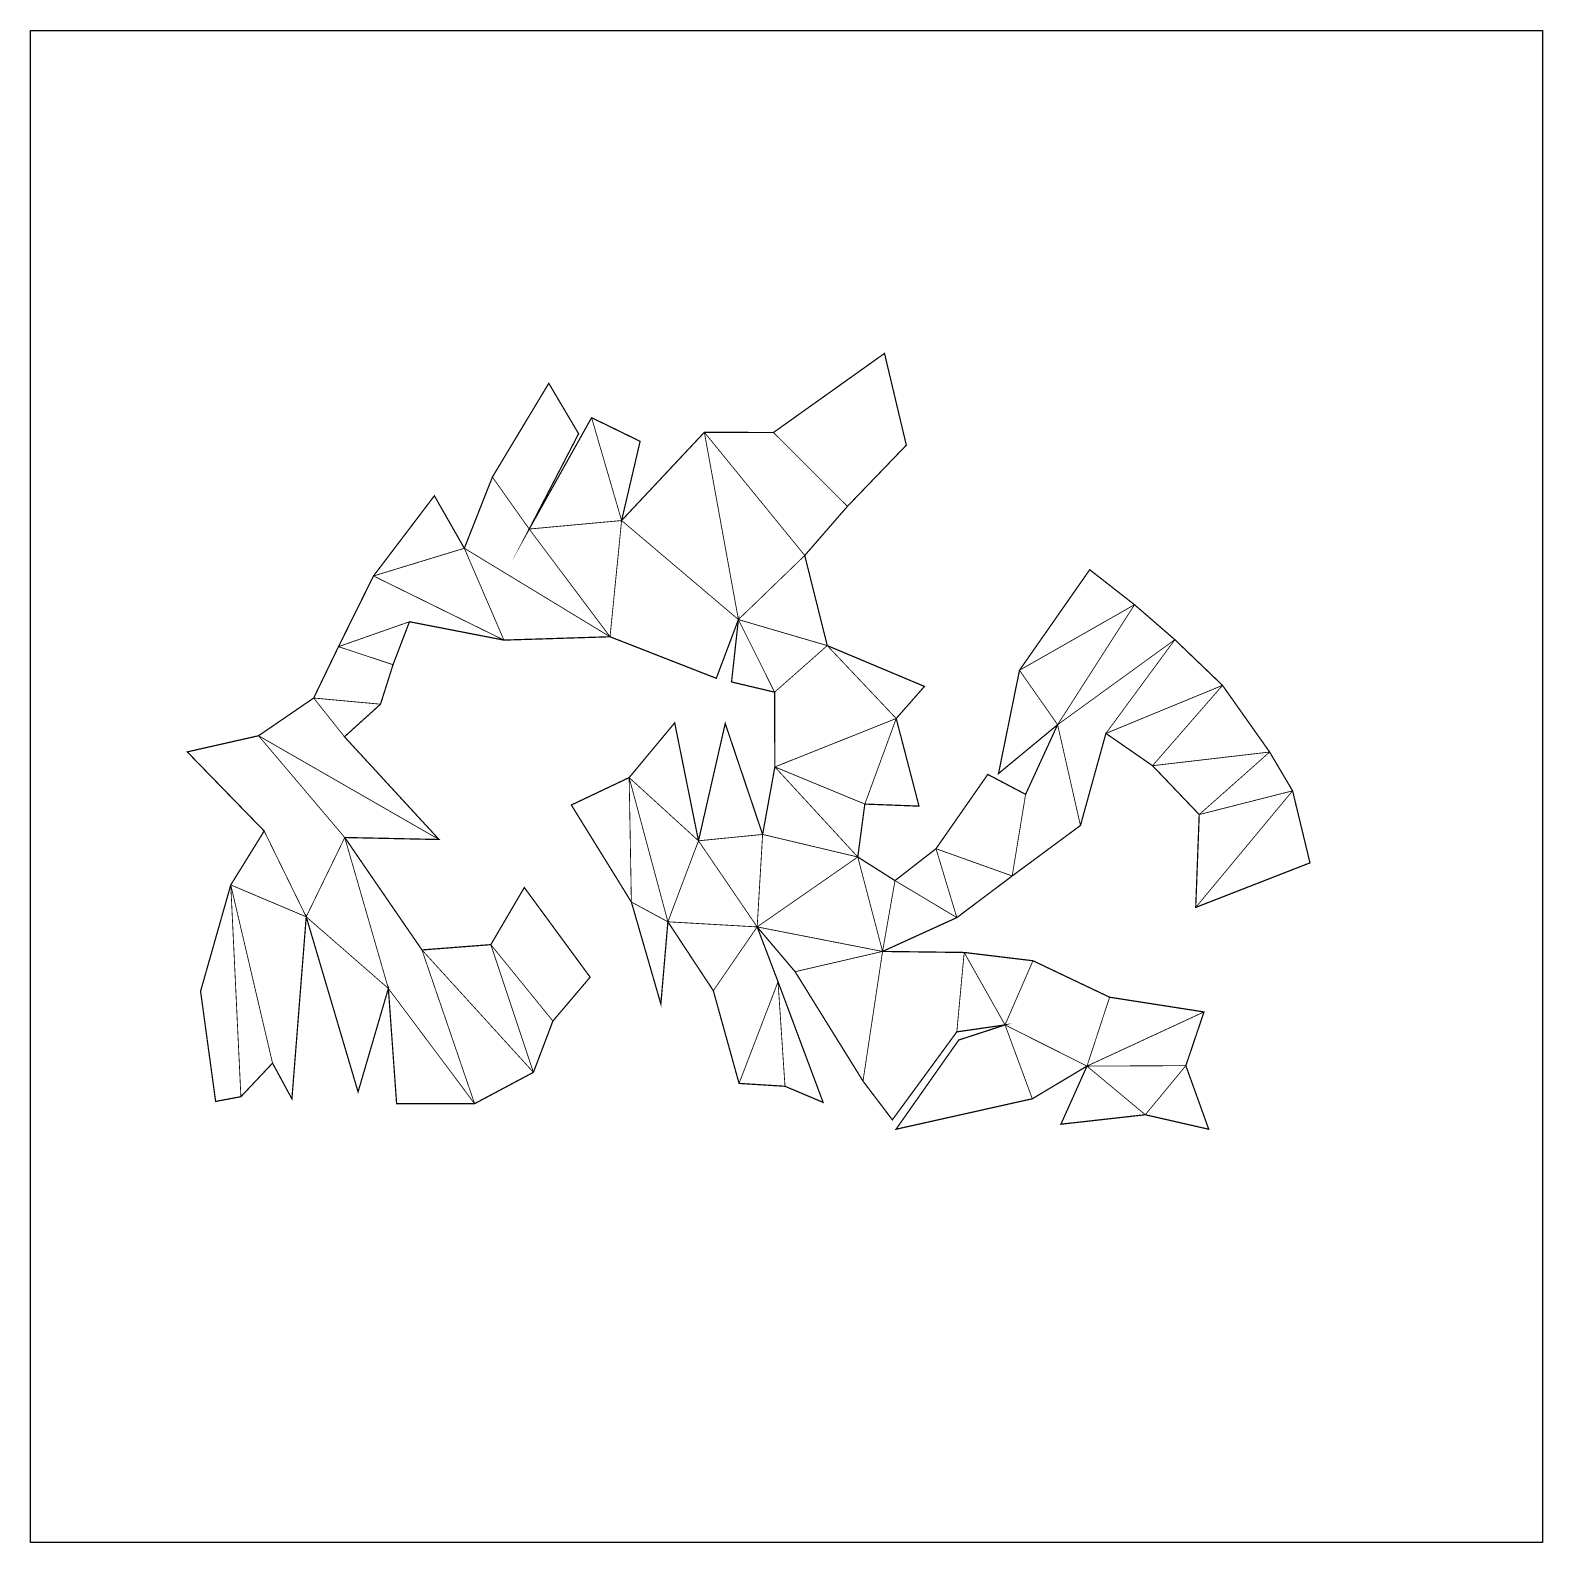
# Model space of a CAD drawing. Extents: x 0 to 39.4, y 0 to 39.4.
import ezdxf

# ---------------------------------------------------------------- set-up
doc = ezdxf.new("R2010")
doc.units = 0
doc.layers.get('0').update_dxf_attribs({"linetype": 'CONTINUOUS'})

msp = doc.modelspace()

# ---------------------------------------------------------------- linework, layer by layer
at = {"color": 0}
for points, const_width in [([(0.00608, 39.364), (39.364, 39.364), (39.364, 0.00608), (0.00608, 0.00608), (0.00608, 39.364)], 0.01214), ([(16.5978, 16.1632), (16.4146, 14.0231), (15.6469, 16.6781), (14.0843, 19.2033), (15.5893, 19.9172), (16.7749, 21.3415), (17.3939, 18.2718), (18.0901, 21.3249), (19.0633, 18.4376), (19.3822, 20.1951), (19.3753, 22.1404), (18.2543, 22.4064), (18.4331, 24.0303), (17.8575, 22.5014), (15.0918, 23.5826), (12.3293, 23.4958), (9.87061, 23.9735), (9.44239, 22.8544), (9.11719, 21.8276), (8.1791, 20.979), (10.6411, 18.305), (8.18647, 18.3575), (10.1958, 15.431), (11.9888, 15.5685), (12.8599, 17.0553), (14.5736, 14.7217), (13.6039, 13.5798), (13.0976, 12.2448), (11.5661, 11.4293), (9.53657, 11.4301), (9.32146, 14.4288), (8.53315, 11.7351), (7.18365, 16.2929), (6.81114, 11.5541), (6.30632, 12.4843), (5.48329, 11.6108), (4.82525, 11.4869), (4.43371, 14.3556), (5.21951, 17.1229), (6.08903, 18.5261), (4.08664, 20.5856), (5.94265, 21.006), (7.37776, 21.9879), (8.02382, 23.3257), (8.93474, 25.165), (10.5194, 27.2519), (11.2992, 25.8865), (12.0295, 27.7397), (13.4971, 30.1796), (14.2731, 28.8683), (12.9881, 26.3867), (14.6115, 29.2856), (15.8747, 28.67), (15.3929, 26.6083), (17.5465, 28.905), (19.3449, 28.8987), (22.2361, 30.9583), (22.8038, 28.5696), (21.2711, 26.9778), (20.1608, 25.6988), (20.7464, 23.3524), (23.2757, 22.2904), (22.5407, 21.4547), (23.1344, 19.1742), (21.7237, 19.2276), (21.5404, 17.85), (22.5092, 17.2351), (23.5768, 18.0658), (24.9239, 19.9994), (25.9085, 19.4804), (26.7421, 21.2938), (25.2038, 20.0224), (25.7497, 22.7106), (27.5776, 25.3274), (28.7438, 24.4167), (29.7937, 23.5068), (31.0346, 22.3172), (32.2608, 20.5821), (32.8579, 19.5726), (33.3111, 17.6974), (30.3371, 16.5381), (30.4278, 18.9547), (29.2128, 20.2267), (27.9992, 21.0672), (27.3365, 18.6707), (25.5597, 17.3564), (24.119, 16.2724), (22.1853, 15.3917), (24.31, 15.3651), (26.1, 15.1493), (28.0958, 14.2), (30.5528, 13.8171), (30.0799, 12.4187), (30.6756, 10.7636), (29.0244, 11.1409), (26.8285, 10.8943), (27.5065, 12.407), (26.0835, 11.5567), (22.5362, 10.7636), (24.1679, 13.0856), (25.3735, 13.4792), (24.1182, 13.2982), (22.441, 11.0089), (21.6764, 12.0165), (19.9093, 14.8643), (18.9214, 16.0301), (19.4649, 14.6019), (20.6382, 11.4625), (19.646, 11.8817), (18.4501, 11.9565), (17.7803, 14.3699), (16.5978, 16.1632)], 0.03189)]:
    msp.add_lwpolyline(points, close=True, dxfattribs=dict(at, const_width=const_width))
at = {"color": 5}
msp.add_lwpolyline([(0.00608, 39.364), (39.364, 39.364), (39.364, 0.00608), (0.00608, 0.00608), (0.00608, 39.364)], close=True, dxfattribs=at)
at = {"color": 0, "const_width": 0.02126}
for points in [[(15.3929, 26.6082), (14.6115, 29.2854)], [(18.4331, 24.0303), (17.5467, 28.905)], [(17.5467, 28.905), (20.1608, 25.6988)], [(21.2711, 26.9778), (19.3449, 28.8987)], [(12.9881, 26.3865), (12.0295, 27.7397)], [(15.3929, 26.6082), (12.9881, 26.3865)], [(12.9881, 26.3865), (15.0918, 23.5826)], [(15.3929, 26.6082), (15.0918, 23.5826)], [(15.3929, 26.6082), (18.4331, 24.0303)], [(8.93474, 25.165), (11.2993, 25.8865)], [(15.0918, 23.5826), (11.2993, 25.8865)], [(12.3293, 23.4958), (11.2993, 25.8865)], [(18.4331, 24.0303), (20.1608, 25.6988)], [(8.93474, 25.165), (12.3293, 23.4958)], [(25.7497, 22.7106), (28.7438, 24.4167)], [(26.7421, 21.2938), (28.7438, 24.4167)], [(18.4331, 24.0303), (19.3753, 22.1404)], [(18.4331, 24.0303), (20.7464, 23.3524)], [(8.02382, 23.3257), (9.87061, 23.9735)], [(8.02382, 23.3257), (9.44239, 22.8544)], [(20.7464, 23.3524), (19.3753, 22.1404)], [(20.7464, 23.3524), (22.5407, 21.4547)], [(26.7421, 21.2938), (29.7937, 23.5068)], [(27.9992, 21.0672), (29.7937, 23.5068)], [(25.7497, 22.7106), (26.7421, 21.2938)], [(27.9992, 21.0672), (31.0346, 22.3172)], [(29.2128, 20.2267), (31.0346, 22.3172)], [(7.37776, 21.9879), (8.1791, 20.979)], [(7.37776, 21.9879), (9.11719, 21.8276)], [(22.5407, 21.4547), (19.3822, 20.1951)], [(22.5407, 21.4547), (21.7237, 19.2276)], [(26.7421, 21.2938), (27.3365, 18.6707)], [(10.6411, 18.305), (5.94265, 21.006)], [(5.94265, 21.006), (8.18653, 18.3575)], [(29.2128, 20.2267), (32.2608, 20.5821)], [(32.2608, 20.5821), (30.4278, 18.9547)], [(21.7237, 19.2276), (19.3822, 20.1951)], [(21.5404, 17.85), (19.3822, 20.1951)], [(15.6469, 16.6781), (15.5893, 19.9172)], [(15.5893, 19.9172), (17.3939, 18.2718)], [(15.5893, 19.9172), (16.5978, 16.1632)], [(25.9085, 19.4804), (25.5597, 17.3564)], [(30.3371, 16.5381), (32.8579, 19.5726)], [(32.8579, 19.5726), (30.4278, 18.9547)], [(6.08903, 18.526), (7.18365, 16.2929)], [(8.18653, 18.3575), (7.18365, 16.2929)], [(9.32146, 14.4288), (8.18653, 18.3575)], [(16.5978, 16.1632), (17.3939, 18.2718)], [(17.3939, 18.2718), (19.0633, 18.4376)], [(17.3939, 18.2718), (18.9214, 16.0301)], [(18.9214, 16.0301), (19.0633, 18.4376)], [(21.5404, 17.85), (19.0633, 18.4376)], [(21.5404, 17.85), (18.9214, 16.0301)], [(22.1853, 15.3917), (21.5404, 17.85)], [(23.5768, 18.0658), (25.5597, 17.3564)], [(24.119, 16.2724), (23.5768, 18.0658)], [(6.30632, 12.4842), (5.21951, 17.1229)], [(5.48329, 11.6108), (5.21951, 17.1229)], [(7.18365, 16.2929), (5.21951, 17.1229)], [(22.1853, 15.3917), (22.5092, 17.2351)], [(24.119, 16.2724), (22.5092, 17.2351)], [(15.6469, 16.6781), (16.5978, 16.1632)], [(9.32146, 14.4288), (7.18365, 16.2929)], [(16.5978, 16.1632), (18.9214, 16.0301)], [(17.7803, 14.3699), (18.9214, 16.0301)], [(22.1853, 15.3917), (18.9214, 16.0301)], [(11.5661, 11.4293), (10.1958, 15.431)], [(13.0976, 12.2448), (10.1958, 15.431)], [(11.9888, 15.5685), (13.6039, 13.5798)], [(11.9888, 15.5685), (13.0976, 12.2448)], [(22.1853, 15.3917), (19.9093, 14.8643)], [(22.1853, 15.3917), (21.6764, 12.0165)], [(24.31, 15.3651), (24.1182, 13.2982)], [(24.31, 15.3651), (25.3735, 13.4792)], [(25.3735, 13.4792), (26.1, 15.1493)], [(19.4649, 14.6019), (18.4501, 11.9565)], [(19.4649, 14.6019), (19.646, 11.8817)], [(11.5661, 11.4293), (9.32146, 14.4288)], [(28.0958, 14.2), (27.5065, 12.407)], [(30.5528, 13.8171), (27.5065, 12.407)], [(25.3735, 13.4792), (27.5065, 12.407)], [(26.0835, 11.5567), (25.3735, 13.4792)], [(27.5065, 12.407), (30.0799, 12.4187)], [(29.0244, 11.1409), (27.5065, 12.407)], [(29.0244, 11.1409), (30.0799, 12.4187)]]:
    msp.add_lwpolyline(points, dxfattribs=at)

doc.saveas('drawing.dxf')
